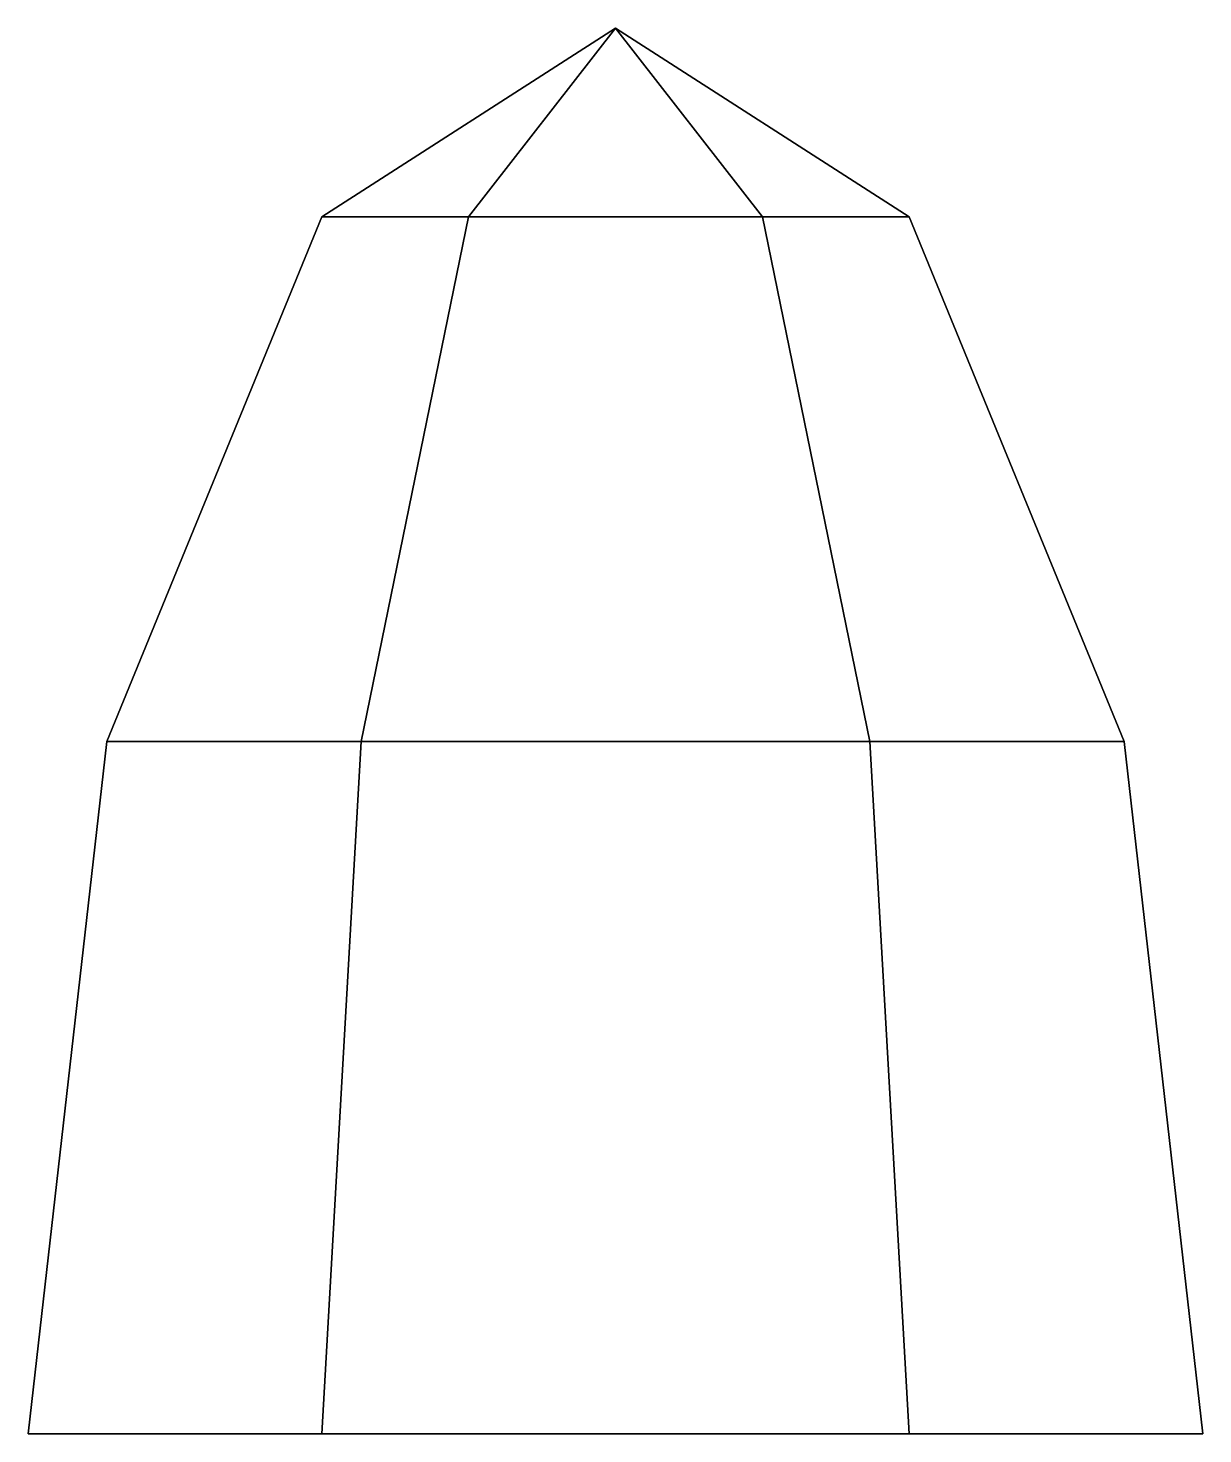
# Model space of a CAD drawing. Extents: x -0.28 to 0.28, y 8.24 to 8.91.
import ezdxf

# ---------------------------------------------------------------- set-up
doc = ezdxf.new("R2010")
doc.units = 0
doc.layers.add('PROPR', color=1, linetype='CONTINUOUS')

msp = doc.modelspace()

# ---------------------------------------------------------------- linework, layer by layer
at = {"layer": 'PROPR'}
for points in [[(0, 8.91), (-0.07, 8.82, -0.12124), (-0.14, 8.82), (0, 8.91)], [(0, 8.91), (-0.14, 8.82), (-0.07, 8.82, 0.12124), (0, 8.91)], [(0, 8.91), (0.07, 8.82, -0.12124), (-0.07, 8.82, -0.12124), (0, 8.91)], [(0, 8.91), (-0.07, 8.82, 0.12124), (0.07, 8.82, 0.12124), (0, 8.91)], [(0, 8.91), (0.14, 8.82), (0.07, 8.82, -0.12124), (0, 8.91)], [(0, 8.91), (0.07, 8.82, 0.12124), (0.14, 8.82), (0, 8.91)], [(-0.07, 8.82, -0.12124), (-0.12124, 8.57, -0.21), (-0.24249, 8.57), (-0.14, 8.82)], [(-0.14, 8.82), (-0.24249, 8.57), (-0.12124, 8.57, 0.21), (-0.07, 8.82, 0.12124)], [(0.07, 8.82, -0.12124), (0.12124, 8.57, -0.21), (-0.12124, 8.57, -0.21), (-0.07, 8.82, -0.12124)], [(-0.07, 8.82, 0.12124), (-0.12124, 8.57, 0.21), (0.12124, 8.57, 0.21), (0.07, 8.82, 0.12124)], [(0.14, 8.82), (0.24249, 8.57), (0.12124, 8.57, -0.21), (0.07, 8.82, -0.12124)], [(0.07, 8.82, 0.12124), (0.12124, 8.57, 0.21), (0.24249, 8.57), (0.14, 8.82)], [(-0.12124, 8.57, -0.21), (-0.14, 8.24, -0.24249), (-0.28, 8.24), (-0.24249, 8.57)], [(-0.24249, 8.57), (-0.28, 8.24), (-0.14, 8.24, 0.24249), (-0.12124, 8.57, 0.21)], [(0.12124, 8.57, -0.21), (0.14, 8.24, -0.24249), (-0.14, 8.24, -0.24249), (-0.12124, 8.57, -0.21)], [(-0.12124, 8.57, 0.21), (-0.14, 8.24, 0.24249), (0.14, 8.24, 0.24249), (0.12124, 8.57, 0.21)], [(0.24249, 8.57), (0.28, 8.24), (0.14, 8.24, -0.24249), (0.12124, 8.57, -0.21)], [(0.12124, 8.57, 0.21), (0.14, 8.24, 0.24249), (0.28, 8.24), (0.24249, 8.57)]]:
    msp.add_3dface(points, dxfattribs=at)

doc.saveas('drawing.dxf')
